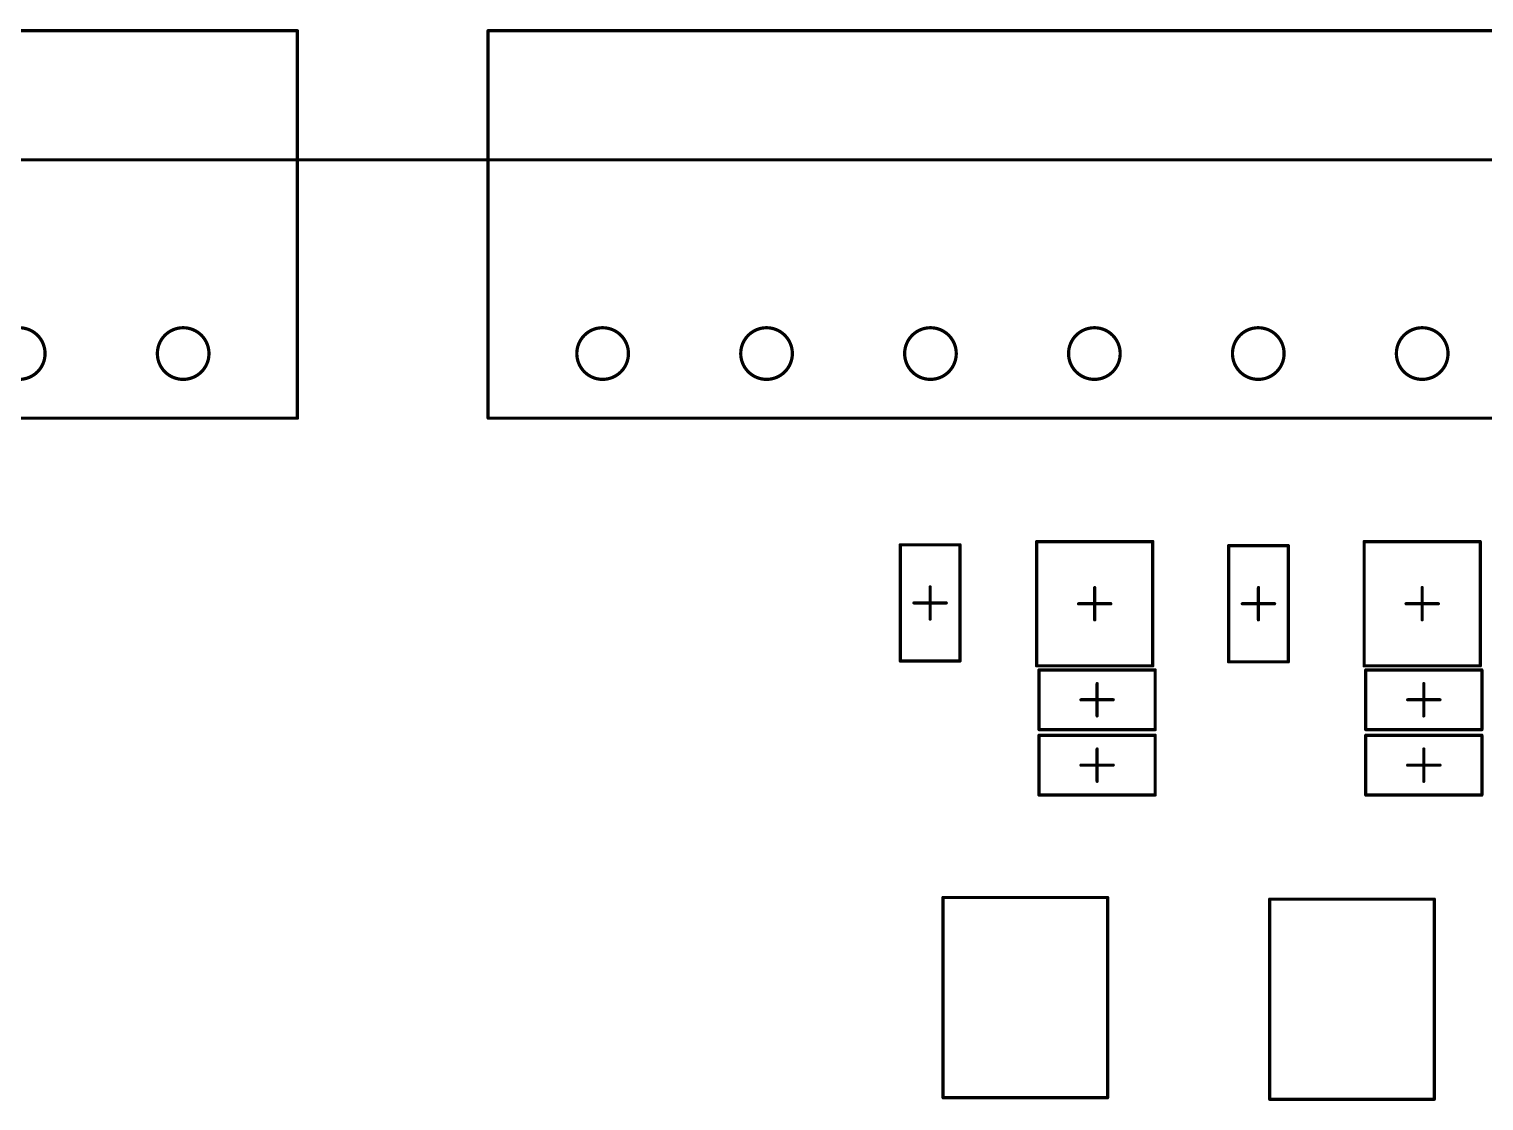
# Model space of a CAD drawing. Header units: millimetres. Extents: x 17 to 252, y 25 to 107.
# Drawn here: x 122.12 to 167.21, y 73.85 to 107.05 of the extents above; entities that cross this region are included whole.
import ezdxf

# ---------------------------------------------------------------- set-up
doc = ezdxf.new("R2010")
doc.units = ezdxf.units.MM
doc.layers.add('Mechanical1', color=6, linetype='Continuous')
doc.layers.add('Mechanical15', color=56, linetype='Continuous')

# ---------------------------------------------------------------- blocks, each defined once
blk = doc.blocks.new('AJ61_1010_TAPR_RNS0_78')
at = {"layer": 'Mechanical15', "const_width": 0.1}
for points in [[(49.26, 2), (-3.54, 2)], [(-3.54, 2), (-3.54, -10)], [(49.26, -10), (-3.54, -10)]]:
    blk.add_lwpolyline(points, dxfattribs=at)
at = {"layer": 'Mechanical15', "const_width": 0.05}
for points in [[(-3.565, 2, 1), (-3.515, 2, 1)], [(-3.565, 2, 1), (-3.515, 2, 1)], [(-3.565, -10, 1), (-3.515, -10, 1)], [(-3.565, -10, 1), (-3.515, -10, 1)]]:
    blk.add_lwpolyline(points, format="xyb", close=True, dxfattribs=at)
blk = doc.blocks.new('AJ61_1011_TAPR_RNS0_79')
at = {"layer": 'Mechanical15', "const_width": 0.1}
for points in [[(54.35, 2), (-3.54, 2)], [(54.35, 2), (54.35, -10)], [(54.35, -10), (-3.54, -10)]]:
    blk.add_lwpolyline(points, dxfattribs=at)
at = {"layer": 'Mechanical15', "const_width": 0.05}
for points in [[(54.325, 2, 1), (54.375, 2, 1)], [(54.325, 2, 1), (54.375, 2, 1)], [(54.325, -10, 1), (54.375, -10, 1)], [(54.325, -10, 1), (54.375, -10, 1)]]:
    blk.add_lwpolyline(points, format="xyb", close=True, dxfattribs=at)
blk = doc.blocks.new('RESC2012X07N_162')
at = {"layer": 'Mechanical15', "const_width": 0.1}
for points in [[(1.8, 0.925), (-1.8, 0.925)], [(-1.8, 0.925), (-1.8, -0.925)], [(1.8, 0.925), (1.8, -0.925)], [(0, 0.5), (0, -0.5)], [(0.5, 0), (-0.5, 0)], [(1.8, -0.925), (-1.8, -0.925)]]:
    blk.add_lwpolyline(points, dxfattribs=at)
at = {"layer": 'Mechanical15', "const_width": 0.05}
for points in [[(-1.825, 0.925, 1), (-1.775, 0.925, 1)], [(-1.825, 0.925, 1), (-1.775, 0.925, 1)], [(1.775, 0.925, 1), (1.825, 0.925, 1)], [(1.775, 0.925, 1), (1.825, 0.925, 1)], [(-0.025, 0.5, 1), (0.025, 0.5, 1)], [(-0.525, 0, 1), (-0.475, 0, 1)], [(0.475, 0, 1), (0.525, 0, 1)], [(-0.025, -0.5, 1), (0.025, -0.5, 1)], [(-1.825, -0.925, 1), (-1.775, -0.925, 1)], [(-1.825, -0.925, 1), (-1.775, -0.925, 1)], [(1.775, -0.925, 1), (1.825, -0.925, 1)], [(1.775, -0.925, 1), (1.825, -0.925, 1)]]:
    blk.add_lwpolyline(points, format="xyb", close=True, dxfattribs=at)
blk = doc.blocks.new('RESC2012X07N_163')
at = {"layer": 'Mechanical15', "const_width": 0.1}
for points in [[(1.8, 0.925), (-1.8, 0.925)], [(-1.8, 0.925), (-1.8, -0.925)], [(1.8, 0.925), (1.8, -0.925)], [(0, 0.5), (0, -0.5)], [(0.5, 0), (-0.5, 0)], [(1.8, -0.925), (-1.8, -0.925)]]:
    blk.add_lwpolyline(points, dxfattribs=at)
at = {"layer": 'Mechanical15', "const_width": 0.05}
for points in [[(-1.825, 0.925, 1), (-1.775, 0.925, 1)], [(-1.825, 0.925, 1), (-1.775, 0.925, 1)], [(1.775, 0.925, 1), (1.825, 0.925, 1)], [(1.775, 0.925, 1), (1.825, 0.925, 1)], [(-0.025, 0.5, 1), (0.025, 0.5, 1)], [(-0.525, 0, 1), (-0.475, 0, 1)], [(0.475, 0, 1), (0.525, 0, 1)], [(-0.025, -0.5, 1), (0.025, -0.5, 1)], [(-1.825, -0.925, 1), (-1.775, -0.925, 1)], [(-1.825, -0.925, 1), (-1.775, -0.925, 1)], [(1.775, -0.925, 1), (1.825, -0.925, 1)], [(1.775, -0.925, 1), (1.825, -0.925, 1)]]:
    blk.add_lwpolyline(points, format="xyb", close=True, dxfattribs=at)
blk = doc.blocks.new('RESC2012X07N_165')
at = {"layer": 'Mechanical15', "const_width": 0.1}
for points in [[(1.8, 0.925), (-1.8, 0.925)], [(-1.8, 0.925), (-1.8, -0.925)], [(1.8, 0.925), (1.8, -0.925)], [(0, 0.5), (0, -0.5)], [(0.5, 0), (-0.5, 0)], [(1.8, -0.925), (-1.8, -0.925)]]:
    blk.add_lwpolyline(points, dxfattribs=at)
at = {"layer": 'Mechanical15', "const_width": 0.05}
for points in [[(-1.825, 0.925, 1), (-1.775, 0.925, 1)], [(-1.825, 0.925, 1), (-1.775, 0.925, 1)], [(1.775, 0.925, 1), (1.825, 0.925, 1)], [(1.775, 0.925, 1), (1.825, 0.925, 1)], [(-0.025, 0.5, 1), (0.025, 0.5, 1)], [(-0.525, 0, 1), (-0.475, 0, 1)], [(0.475, 0, 1), (0.525, 0, 1)], [(-0.025, -0.5, 1), (0.025, -0.5, 1)], [(-1.825, -0.925, 1), (-1.775, -0.925, 1)], [(-1.825, -0.925, 1), (-1.775, -0.925, 1)], [(1.775, -0.925, 1), (1.825, -0.925, 1)], [(1.775, -0.925, 1), (1.825, -0.925, 1)]]:
    blk.add_lwpolyline(points, format="xyb", close=True, dxfattribs=at)
blk = doc.blocks.new('RESC2012X07N_166')
at = {"layer": 'Mechanical15', "const_width": 0.1}
for points in [[(1.8, 0.925), (-1.8, 0.925)], [(-1.8, 0.925), (-1.8, -0.925)], [(1.8, 0.925), (1.8, -0.925)], [(0, 0.5), (0, -0.5)], [(0.5, 0), (-0.5, 0)], [(1.8, -0.925), (-1.8, -0.925)]]:
    blk.add_lwpolyline(points, dxfattribs=at)
at = {"layer": 'Mechanical15', "const_width": 0.05}
for points in [[(-1.825, 0.925, 1), (-1.775, 0.925, 1)], [(-1.825, 0.925, 1), (-1.775, 0.925, 1)], [(1.775, 0.925, 1), (1.825, 0.925, 1)], [(1.775, 0.925, 1), (1.825, 0.925, 1)], [(-0.025, 0.5, 1), (0.025, 0.5, 1)], [(-0.525, 0, 1), (-0.475, 0, 1)], [(0.475, 0, 1), (0.525, 0, 1)], [(-0.025, -0.5, 1), (0.025, -0.5, 1)], [(-1.825, -0.925, 1), (-1.775, -0.925, 1)], [(-1.825, -0.925, 1), (-1.775, -0.925, 1)], [(1.775, -0.925, 1), (1.825, -0.925, 1)], [(1.775, -0.925, 1), (1.825, -0.925, 1)]]:
    blk.add_lwpolyline(points, format="xyb", close=True, dxfattribs=at)
blk = doc.blocks.new('RESC2012X07N_167')
at = {"layer": 'Mechanical15', "const_width": 0.1}
for points in [[(-1.8, 0.925), (1.8, 0.925)], [(-1.8, 0.925), (-1.8, -0.925)], [(1.8, 0.925), (1.8, -0.925)], [(0, 0.5), (0, -0.5)], [(-0.5, 0), (0.5, 0)], [(-1.8, -0.925), (1.8, -0.925)]]:
    blk.add_lwpolyline(points, dxfattribs=at)
at = {"layer": 'Mechanical15', "const_width": 0.05}
for points in [[(-1.825, 0.925, 1), (-1.775, 0.925, 1)], [(-1.825, 0.925, 1), (-1.775, 0.925, 1)], [(1.775, 0.925, 1), (1.825, 0.925, 1)], [(1.775, 0.925, 1), (1.825, 0.925, 1)], [(-0.025, 0.5, 1), (0.025, 0.5, 1)], [(-0.525, 0, 1), (-0.475, 0, 1)], [(0.475, 0, 1), (0.525, 0, 1)], [(-0.025, -0.5, 1), (0.025, -0.5, 1)], [(-1.825, -0.925, 1), (-1.775, -0.925, 1)], [(-1.825, -0.925, 1), (-1.775, -0.925, 1)], [(1.775, -0.925, 1), (1.825, -0.925, 1)], [(1.775, -0.925, 1), (1.825, -0.925, 1)]]:
    blk.add_lwpolyline(points, format="xyb", close=True, dxfattribs=at)
blk = doc.blocks.new('RESC2012X07N_168')
at = {"layer": 'Mechanical15', "const_width": 0.1}
for points in [[(1.8, 0.925), (-1.8, 0.925)], [(-1.8, -0.925), (-1.8, 0.925)], [(1.8, -0.925), (1.8, 0.925)], [(0, -0.5), (0, 0.5)], [(0.5, 0), (-0.5, 0)], [(1.8, -0.925), (-1.8, -0.925)]]:
    blk.add_lwpolyline(points, dxfattribs=at)
at = {"layer": 'Mechanical15', "const_width": 0.05}
for points in [[(-1.825, 0.925, 1), (-1.775, 0.925, 1)], [(-1.825, 0.925, 1), (-1.775, 0.925, 1)], [(1.775, 0.925, 1), (1.825, 0.925, 1)], [(1.775, 0.925, 1), (1.825, 0.925, 1)], [(-0.025, 0.5, 1), (0.025, 0.5, 1)], [(-0.525, 0, 1), (-0.475, 0, 1)], [(0.475, 0, 1), (0.525, 0, 1)], [(-0.025, -0.5, 1), (0.025, -0.5, 1)], [(-1.825, -0.925, 1), (-1.775, -0.925, 1)], [(-1.825, -0.925, 1), (-1.775, -0.925, 1)], [(1.775, -0.925, 1), (1.825, -0.925, 1)], [(1.775, -0.925, 1), (1.825, -0.925, 1)]]:
    blk.add_lwpolyline(points, format="xyb", close=True, dxfattribs=at)
blk = doc.blocks.new('SOT90P247X115_3N_247')
at = {"layer": 'Mechanical15', "const_width": 0.1}
for points in [[(-1.925, 1.8), (1.925, 1.8)], [(-1.925, 1.8), (-1.925, -1.8)], [(1.925, 1.8), (1.925, -1.8)], [(0, 0.5), (0, -0.5)], [(-0.5, 0), (0.5, 0)], [(-1.925, -1.8), (1.925, -1.8)]]:
    blk.add_lwpolyline(points, dxfattribs=at)
at = {"layer": 'Mechanical15', "const_width": 0.05}
for points in [[(-1.95, 1.8, 1), (-1.9, 1.8, 1)], [(-1.95, 1.8, 1), (-1.9, 1.8, 1)], [(1.9, 1.8, 1), (1.95, 1.8, 1)], [(1.9, 1.8, 1), (1.95, 1.8, 1)], [(-0.025, 0.5, 1), (0.025, 0.5, 1)], [(-0.525, 0, 1), (-0.475, 0, 1)], [(0.475, 0, 1), (0.525, 0, 1)], [(-0.025, -0.5, 1), (0.025, -0.5, 1)], [(-1.95, -1.8, 1), (-1.9, -1.8, 1)], [(-1.95, -1.8, 1), (-1.9, -1.8, 1)], [(1.9, -1.8, 1), (1.95, -1.8, 1)], [(1.9, -1.8, 1), (1.95, -1.8, 1)]]:
    blk.add_lwpolyline(points, format="xyb", close=True, dxfattribs=at)
blk = doc.blocks.new('SOT90P247X115_3N_248')
at = {"layer": 'Mechanical15', "const_width": 0.1}
for points in [[(-1.925, 1.8), (1.925, 1.8)], [(-1.925, 1.8), (-1.925, -1.8)], [(1.925, 1.8), (1.925, -1.8)], [(0, 0.5), (0, -0.5)], [(-0.5, 0), (0.5, 0)], [(-1.925, -1.8), (1.925, -1.8)]]:
    blk.add_lwpolyline(points, dxfattribs=at)
at = {"layer": 'Mechanical15', "const_width": 0.05}
for points in [[(-1.95, 1.8, 1), (-1.9, 1.8, 1)], [(-1.95, 1.8, 1), (-1.9, 1.8, 1)], [(1.9, 1.8, 1), (1.95, 1.8, 1)], [(1.9, 1.8, 1), (1.95, 1.8, 1)], [(-0.025, 0.5, 1), (0.025, 0.5, 1)], [(-0.525, 0, 1), (-0.475, 0, 1)], [(0.475, 0, 1), (0.525, 0, 1)], [(-0.025, -0.5, 1), (0.025, -0.5, 1)], [(-1.95, -1.8, 1), (-1.9, -1.8, 1)], [(-1.95, -1.8, 1), (-1.9, -1.8, 1)], [(1.9, -1.8, 1), (1.95, -1.8, 1)], [(1.9, -1.8, 1), (1.95, -1.8, 1)]]:
    blk.add_lwpolyline(points, format="xyb", close=True, dxfattribs=at)

msp = doc.modelspace()

# ---------------------------------------------------------------- linework, layer by layer
at = {"layer": 'Mechanical1', "const_width": 0.1}
msp.add_lwpolyline([(19, 103), (250, 103)], dxfattribs=at)
at = {"layer": 'Mechanical1'}
for points, const_width in [([(122.62, 97, 1), (121.02, 97, 1)], 0.1), ([(127.7, 97, 1), (126.1, 97, 1)], 0.1), ([(140.7, 97, 1), (139.1, 97, 1)], 0.1), ([(145.78, 97, 1), (144.18, 97, 1)], 0.1), ([(150.86, 97, 1), (149.26, 97, 1)], 0.1), ([(155.94, 97, 1), (154.34, 97, 1)], 0.1), ([(161.02, 97, 1), (159.42, 97, 1)], 0.1), ([(166.1, 97, 1), (164.5, 97, 1)], 0.1), ([(122.595, 97, 1), (122.645, 97, 1)], 0.05), ([(126.075, 97, 1), (126.125, 97, 1)], 0.05), ([(127.675, 97, 1), (127.725, 97, 1)], 0.05), ([(139.075, 97, 1), (139.125, 97, 1)], 0.05), ([(140.675, 97, 1), (140.725, 97, 1)], 0.05), ([(144.155, 97, 1), (144.205, 97, 1)], 0.05), ([(145.755, 97, 1), (145.805, 97, 1)], 0.05), ([(149.235, 97, 1), (149.285, 97, 1)], 0.05), ([(150.835, 97, 1), (150.885, 97, 1)], 0.05), ([(154.315, 97, 1), (154.365, 97, 1)], 0.05), ([(155.915, 97, 1), (155.965, 97, 1)], 0.05), ([(159.395, 97, 1), (159.445, 97, 1)], 0.05), ([(160.995, 97, 1), (161.045, 97, 1)], 0.05), ([(164.475, 97, 1), (164.525, 97, 1)], 0.05), ([(166.075, 97, 1), (166.125, 97, 1)], 0.05)]:
    msp.add_lwpolyline(points, format="xyb", close=True, dxfattribs=dict(at, const_width=const_width))
at = {"layer": 'Mechanical15', "const_width": 0.1}
for points in [[(150.45, 73.95), (150.45, 80.15)], [(150.45, 80.15), (155.55, 80.15)], [(155.55, 73.95), (155.55, 80.15)], [(160.575, 73.9), (160.575, 80.1)], [(160.575, 80.1), (165.675, 80.1)], [(165.675, 73.9), (165.675, 80.1)], [(150.45, 73.95), (155.55, 73.95)], [(160.575, 73.9), (165.675, 73.9)]]:
    msp.add_lwpolyline(points, dxfattribs=at)
at = {"layer": 'Mechanical15', "const_width": 0.05}
for points in [[(150.425, 80.15, 1), (150.475, 80.15, 1)], [(150.425, 80.15, 1), (150.475, 80.15, 1)], [(155.525, 80.15, 1), (155.575, 80.15, 1)], [(155.525, 80.15, 1), (155.575, 80.15, 1)], [(160.55, 80.1, 1), (160.6, 80.1, 1)], [(160.55, 80.1, 1), (160.6, 80.1, 1)], [(165.65, 80.1, 1), (165.7, 80.1, 1)], [(165.65, 80.1, 1), (165.7, 80.1, 1)], [(150.425, 73.95, 1), (150.475, 73.95, 1)], [(150.425, 73.95, 1), (150.475, 73.95, 1)], [(155.525, 73.95, 1), (155.575, 73.95, 1)], [(155.525, 73.95, 1), (155.575, 73.95, 1)], [(160.55, 73.9, 1), (160.6, 73.9, 1)], [(160.55, 73.9, 1), (160.6, 73.9, 1)], [(165.65, 73.9, 1), (165.7, 73.9, 1)], [(165.65, 73.9, 1), (165.7, 73.9, 1)]]:
    msp.add_lwpolyline(points, format="xyb", close=True, dxfattribs=at)

# ---------------------------------------------------------------- block references
for name, p, rotation in [('AJ61_1010_TAPR_RNS0_78', (126.9, 97), 180), ('AJ61_1011_TAPR_RNS0_79', (190.7, 97), 180), ('RESC2012X07N_168', (150.05, 89.275), 90), ('SOT90P247X115_3N_248', (155.15, 89.25), 270), ('RESC2012X07N_167', (160.225, 89.25), 270), ('SOT90P247X115_3N_247', (165.3, 89.25), 270), ('RESC2012X07N_166', (155.225, 86.275), 180), ('RESC2012X07N_162', (165.35, 86.275), 180), ('RESC2012X07N_165', (155.225, 84.25), 180), ('RESC2012X07N_163', (165.35, 84.25), 180)]:
    msp.add_blockref(name, p, dxfattribs=dict(rotation=rotation))

doc.saveas('drawing.dxf')
